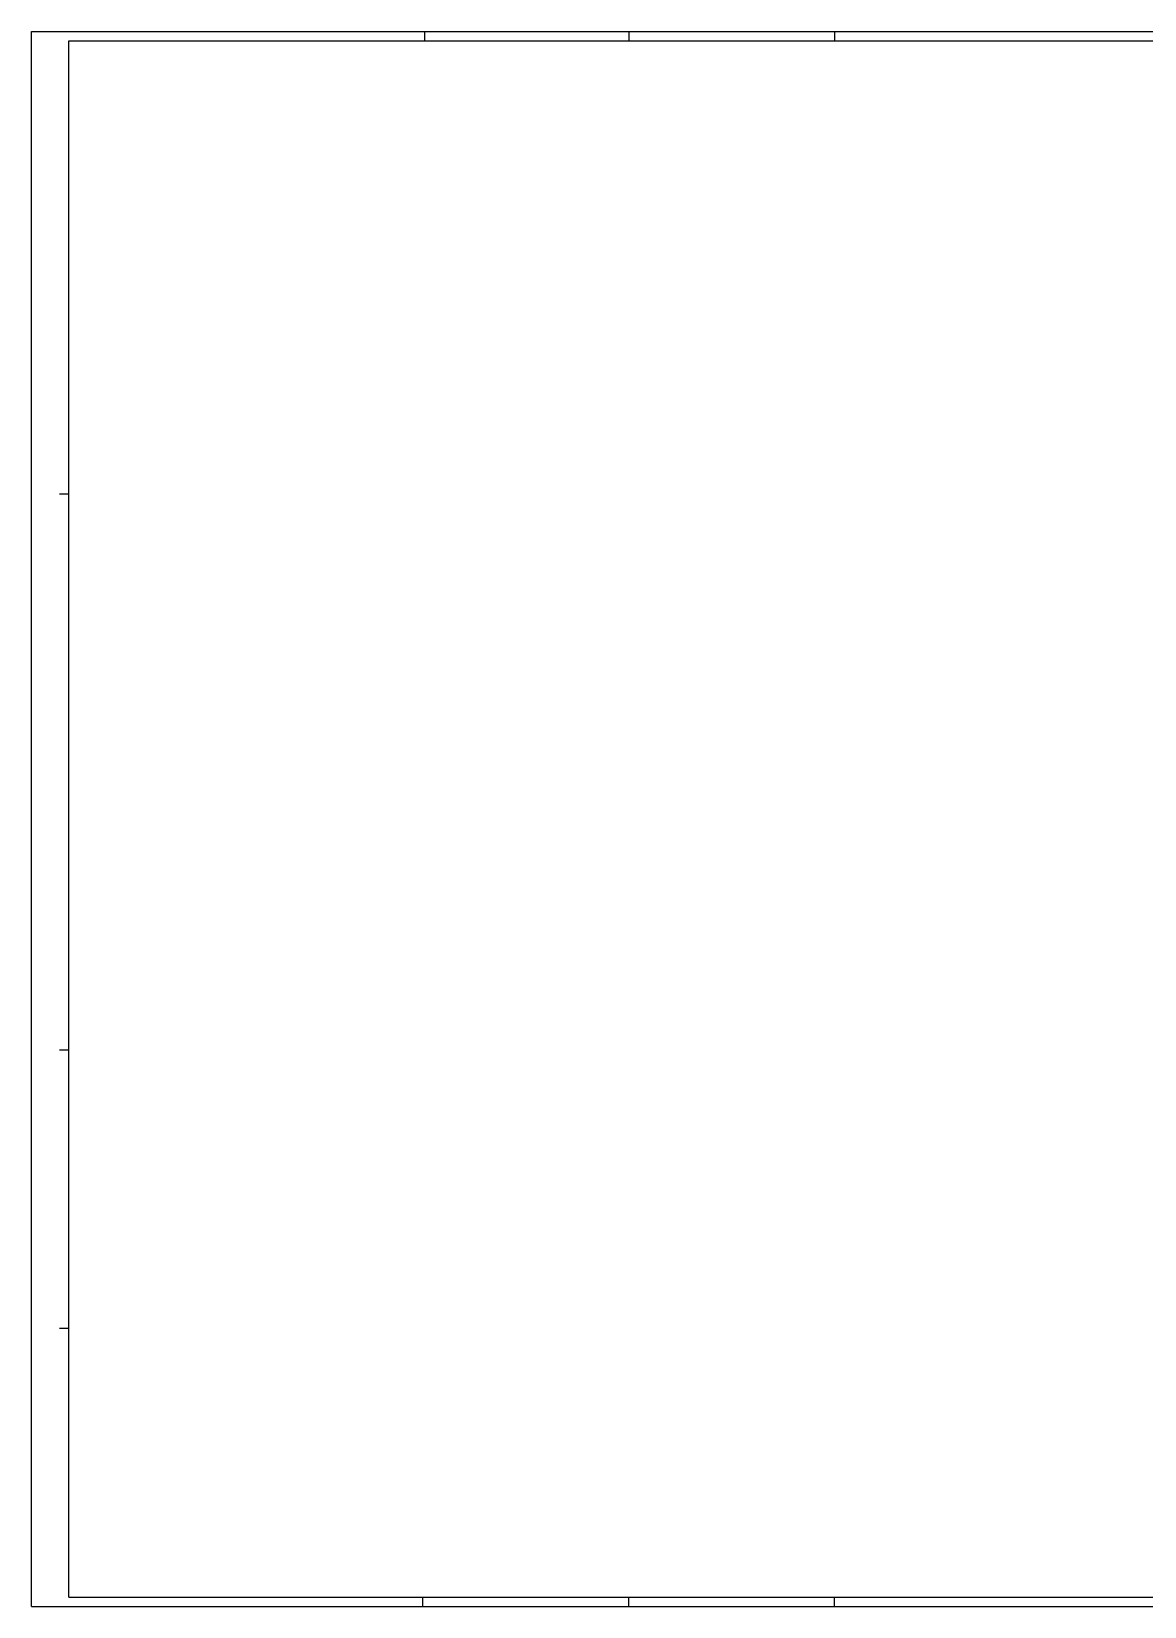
# Model space of a CAD drawing. Header units: millimetres. Extents: x 0 to 1189, y 0 to 841.
# Drawn here: x 0 to 594, y 0 to 841 of the extents above; entities that cross this region are included whole.
import ezdxf

# ---------------------------------------------------------------- set-up
doc = ezdxf.new("R2010")
doc.units = ezdxf.units.MM
doc.layers.add('Blattrahmen Din A0', color=5, linetype='Continuous', true_color=0x0000ff)
doc.layers.add('Faltung Lochung', color=3, linetype='Continuous', true_color=0x00ff00)

msp = doc.modelspace()

# ---------------------------------------------------------------- linework, layer by layer
at = {"layer": 'Blattrahmen Din A0'}
for p, q in [((0, 0), (0, 841)), ((0, 841), (1189, 841)), ((20, 836), (1184, 836)), ((20, 5), (20, 836)), ((0, 0), (1189, 0)), ((20, 5), (1184, 5))]:
    msp.add_line(p, q, dxfattribs=at)
at = {"layer": 'Faltung Lochung'}
for p, q in [((210, 841), (210, 836)), ((319, 841), (319, 836)), ((429, 841), (429, 836)), ((20, 594), (15, 594)), ((20, 297), (15, 297)), ((20, 148.5), (15, 148.5)), ((209, 0), (209, 5)), ((319, 0), (319, 5)), ((429, 0), (429, 5))]:
    msp.add_line(p, q, dxfattribs=at)

doc.saveas('drawing.dxf')
